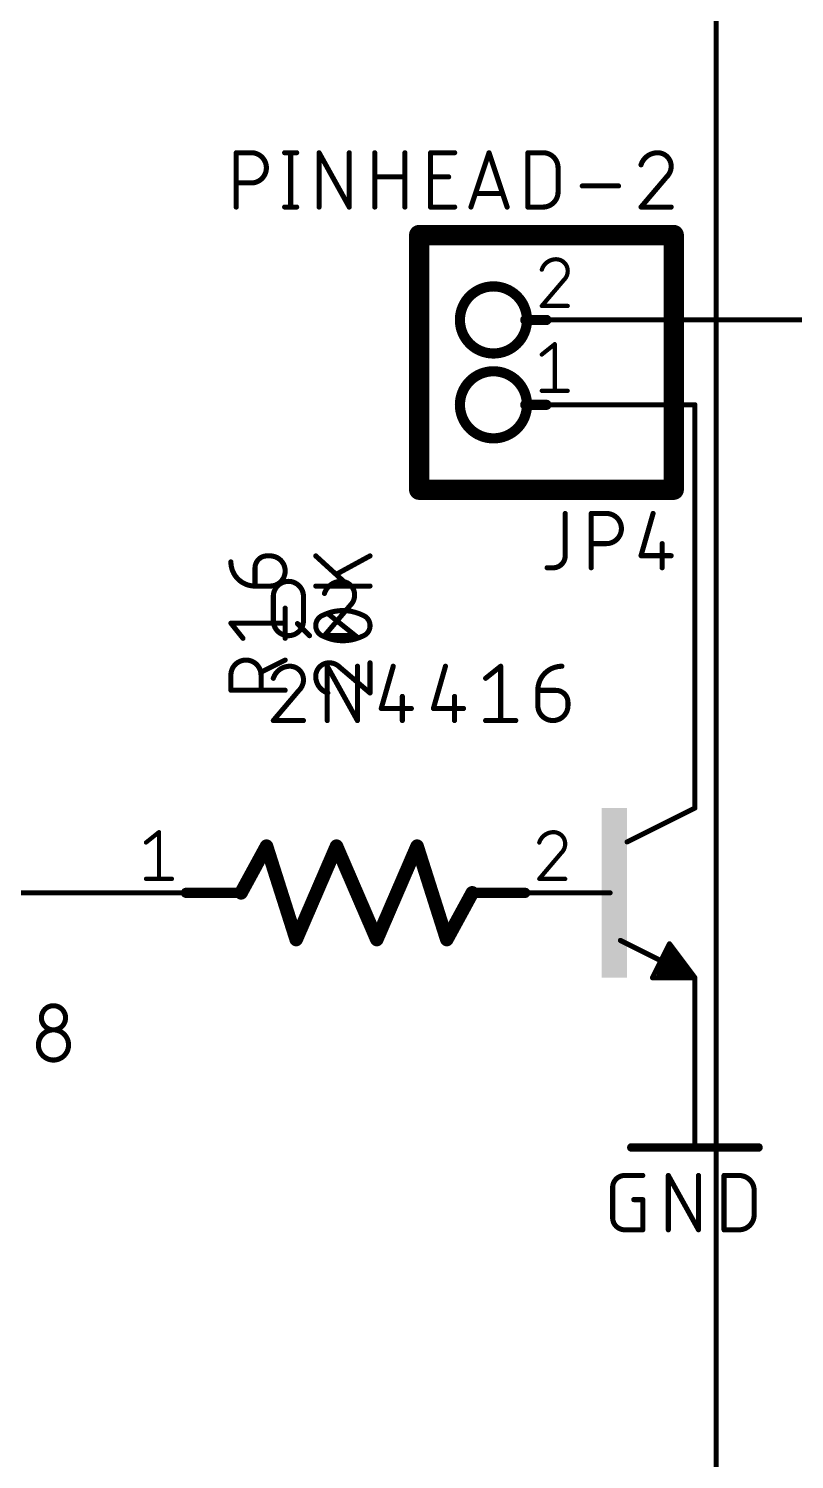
# Model space of a CAD drawing. Extents: x -177 to 163, y -159 to 163.
# Drawn here: x 98.79 to 121.72, y -123 to -80.18 of the extents above; entities that cross this region are included whole.
import ezdxf

# ---------------------------------------------------------------- set-up
doc = ezdxf.new("R2010")
doc.units = 0
for name, color, linetype in [('91', 122, 'CONTINUOUS'), ('94', 12, 'CONTINUOUS'), ('95', 251, 'CONTINUOUS'), ('96', 251, 'CONTINUOUS')]:
    doc.layers.add(name, color=color, linetype=linetype)

# ---------------------------------------------------------------- blocks, each defined once
blk = doc.blocks.new('RECT')
blk.add_solid([(-0.5, -0.5), (0.5, -0.5), (-0.5, 0.5), (0.5, 0.5)])

msp = doc.modelspace()

# ---------------------------------------------------------------- linework, layer by layer
at = {"layer": '91', "const_width": 0.1524}
for points in [[(119.38, -158.75), (119.38, -36.83)], [(114.3, -88.9), (158.75, -88.9)], [(114.3, -91.44), (118.745, -91.44)], [(118.745, -91.44), (118.745, -100.965)], [(98.425, -106.045), (103.505, -106.045)]]:
    msp.add_lwpolyline(points, dxfattribs=at)
at = {"layer": '91', "const_width": 0.0762}
for points in [[(114.3, -88.8619, 1), (114.3, -88.9381)], [(114.3, -91.4019, 1), (114.3, -91.4781)], [(118.7831, -91.44, 1), (118.7069, -91.44)], [(118.745, -91.4781, 1), (118.745, -91.4019)], [(118.7069, -100.965, 1), (118.7831, -100.965)], [(103.505, -106.0831, 1), (103.505, -106.0069)]]:
    msp.add_lwpolyline(points, format="xyb", dxfattribs=at)
at = {"layer": '94'}
for points, const_width in [([(118.11, -86.36), (110.49, -86.36)], 0.6096), ([(110.49, -86.36), (110.49, -93.98)], 0.6096), ([(118.11, -93.98), (118.11, -86.36)], 0.6096), ([(114.3, -88.9), (113.665, -88.9)], 0.3048), ([(114.3, -88.9), (113.7412, -88.9)], 0.1524), ([(114.3, -91.44), (113.665, -91.44)], 0.3048), ([(114.3, -91.44), (113.7412, -91.44)], 0.1524), ([(110.49, -93.98), (118.11, -93.98)], 0.6096), ([(118.745, -100.965), (118.745, -103.505)], 0.1524), ([(118.745, -103.505), (116.713, -104.521)], 0.1524), ([(105.918, -104.648), (105.156, -106.045)], 0.4064), ([(106.807, -107.442), (105.918, -104.648)], 0.4064), ([(108.0135, -104.648), (106.807, -107.442)], 0.4064), ([(109.22, -107.442), (108.0135, -104.648)], 0.4064), ([(110.4265, -104.648), (109.22, -107.442)], 0.4064), ([(111.3155, -107.442), (110.4265, -104.648)], 0.4064), ([(103.505, -106.045), (105.0925, -106.045)], 0.3048), ([(105.156, -106.045), (105.0925, -106.045)], 0.1524), ([(112.0775, -106.045), (111.3155, -107.442)], 0.4064), ([(113.665, -106.045), (112.0775, -106.045)], 0.3048), ([(113.665, -106.045), (116.205, -106.045)], 0.1524), ([(117.745, -108.085), (116.513, -107.469)], 0.1524), ([(117.475, -108.585), (117.983, -107.569)], 0.1524), ([(117.983, -107.823), (117.729, -108.331)], 0.254), ([(118.491, -108.458), (117.983, -107.823)], 0.254), ([(117.983, -107.569), (118.745, -108.585)], 0.1524), ([(117.729, -108.331), (118.11, -108.331)], 0.254), ([(118.11, -108.331), (117.983, -108.077)], 0.254), ([(118.745, -108.585), (117.475, -108.585)], 0.1524), ([(117.729, -108.458), (118.491, -108.458)], 0.254), ([(118.745, -111.125), (118.745, -108.585)], 0.1524), ([(118.745, -111.125), (118.745, -113.665)], 0.1524), ([(116.84, -113.665), (120.65, -113.665)], 0.254)]:
    msp.add_lwpolyline(points, dxfattribs=dict(at, const_width=const_width))
for points, const_width in [([(110.49, -86.2076, 1), (110.49, -86.5124)], 0.3048), ([(110.6424, -86.36, 1), (110.3376, -86.36)], 0.3048), ([(118.2624, -86.36, 1), (117.9576, -86.36)], 0.3048), ([(118.11, -86.5124, 1), (118.11, -86.2076)], 0.3048), ([(112.7125, -89.904, 1), (112.7125, -87.896, 1), (112.7125, -89.904)], 0.3048), ([(112.7506, -89.8906, 1), (112.7506, -87.9094, 1), (112.7506, -89.8906)], 0.1524), ([(113.665, -88.8238, 1), (113.665, -88.9762)], 0.1524), ([(113.7412, -88.8619, 1), (113.7412, -88.9381)], 0.0762), ([(114.3, -88.9762, 1), (114.3, -88.8238)], 0.1524), ([(114.3, -88.9381, 1), (114.3, -88.8619)], 0.0762), ([(112.7125, -92.444, 1), (112.7125, -90.436, 1), (112.7125, -92.444)], 0.3048), ([(112.7506, -92.4306, 1), (112.7506, -90.4494, 1), (112.7506, -92.4306)], 0.1524), ([(113.665, -91.3638, 1), (113.665, -91.5162)], 0.1524), ([(113.7412, -91.4019, 1), (113.7412, -91.4781)], 0.0762), ([(114.3, -91.5162, 1), (114.3, -91.3638)], 0.1524), ([(114.3, -91.4781, 1), (114.3, -91.4019)], 0.0762), ([(110.49, -93.8276, 1), (110.49, -94.1324)], 0.3048), ([(118.11, -94.1324, 1), (118.11, -93.8276)], 0.3048), ([(110.3376, -93.98, 1), (110.6424, -93.98)], 0.3048), ([(117.9576, -93.98, 1), (118.2624, -93.98)], 0.3048), ([(118.7831, -100.965, 1), (118.7069, -100.965)], 0.0762), ([(118.7069, -103.505, 1), (118.7831, -103.505)], 0.0762), ([(118.762, -103.5391, 1), (118.728, -103.4709)], 0.0762), ([(106.0148, -104.6172, 1), (105.8212, -104.6788)], 0.2032), ([(106.0072, -104.6967, 1), (105.8288, -104.5993)], 0.2032), ([(108.1068, -104.6077, 1), (107.9202, -104.6883)], 0.2032), ([(108.1068, -104.6883, 1), (107.9202, -104.6077)], 0.2032), ([(110.5233, -104.6172, 1), (110.3297, -104.6788)], 0.2032), ([(110.5198, -104.6883, 1), (110.3332, -104.6077)], 0.2032), ([(116.696, -104.4869, 1), (116.73, -104.5551)], 0.0762), ([(103.505, -105.9688, 1), (103.505, -106.1212)], 0.1524), ([(105.0668, -105.9963, 1), (105.2452, -106.0937)], 0.2032), ([(105.0925, -106.1212, 1), (105.0925, -105.9688)], 0.1524), ([(105.0925, -106.0069, 1), (105.0925, -106.0831)], 0.0762), ([(105.156, -106.0831, 1), (105.156, -106.0069)], 0.0762), ([(112.1667, -106.0937, 1), (111.9883, -105.9963)], 0.2032), ([(112.0775, -105.9688, 1), (112.0775, -106.1212)], 0.1524), ([(113.665, -106.1212, 1), (113.665, -105.9688)], 0.1524), ([(113.665, -106.0069, 1), (113.665, -106.0831)], 0.0762), ([(116.205, -106.0831, 1), (116.205, -106.0069)], 0.0762), ([(106.7137, -107.4017, 1), (106.9003, -107.4823)], 0.2032), ([(106.7102, -107.4728, 1), (106.9038, -107.4112)], 0.2032), ([(109.1267, -107.4017, 1), (109.3133, -107.4823)], 0.2032), ([(109.1267, -107.4823, 1), (109.3133, -107.4017)], 0.2032), ([(111.2263, -107.3933, 1), (111.4047, -107.4907)], 0.2032), ([(111.2187, -107.4728, 1), (111.4123, -107.4112)], 0.2032), ([(116.53, -107.4349, 1), (116.496, -107.5031)], 0.0762), ([(118.0326, -107.7833, 1), (117.9334, -107.8627)], 0.127), ([(118.0398, -107.8514, 1), (117.9262, -107.7946)], 0.127), ([(118.0135, -107.5461, 1), (117.9525, -107.5919)], 0.0762), ([(118.0171, -107.586, 1), (117.9489, -107.552)], 0.0762), ([(117.729, -108.2675, 1), (117.729, -108.3945)], 0.127), ([(117.6722, -108.3026, 1), (117.7858, -108.3594)], 0.127), ([(117.728, -108.1191, 1), (117.762, -108.0509)], 0.0762), ([(118.0398, -108.0486, 1), (117.9262, -108.1054)], 0.127), ([(118.0532, -108.3594, 1), (118.1668, -108.3026)], 0.127), ([(118.11, -108.3945, 1), (118.11, -108.2675)], 0.127), ([(117.475, -108.5469, 1), (117.475, -108.6231)], 0.0762), ([(117.4409, -108.568, 1), (117.5091, -108.602)], 0.0762), ([(117.729, -108.3945, 1), (117.729, -108.5215)], 0.127), ([(118.4414, -108.4977, 1), (118.5406, -108.4183)], 0.127), ([(118.491, -108.5215, 1), (118.491, -108.3945)], 0.127), ([(118.7831, -108.585, 1), (118.7069, -108.585)], 0.0762), ([(118.7145, -108.6079, 1), (118.7755, -108.5621)], 0.0762), ([(118.745, -108.6231, 1), (118.745, -108.5469)], 0.0762), ([(118.7831, -111.125, 1), (118.7069, -111.125)], 0.0762), ([(118.7069, -111.125, 1), (118.7831, -111.125)], 0.0762), ([(116.84, -113.6015, 1), (116.84, -113.7285)], 0.127), ([(118.7069, -113.665, 1), (118.7831, -113.665)], 0.0762), ([(120.65, -113.7285, 1), (120.65, -113.6015)], 0.127)]:
    msp.add_lwpolyline(points, format="xyb", dxfattribs=dict(at, const_width=const_width))
at = {"layer": '95'}
for points, const_width in [([(114.5872, -87.0839, 0.3252), (114.1603, -87.3943)], 0.127), ([(114.5872, -87.0521, 1), (114.5872, -87.1157)], 0.0635), ([(114.9364, -87.4331, 0.4142), (114.5872, -87.0839)], 0.127), ([(114.5872, -87.1156, 1), (114.5872, -87.0522)], 0.0635), ([(114.1301, -87.3846, 1), (114.1905, -87.4041)], 0.0635), ([(114.82, -87.7048, 0.2053), (114.9364, -87.4331)], 0.127), ([(114.7981, -87.6818, 1), (114.8419, -87.7278)], 0.0635), ([(114.8442, -87.7254, 1), (114.7958, -87.6842)], 0.0635), ([(114.9682, -87.4331, 1), (114.9047, -87.4332)], 0.0635), ([(114.9047, -87.4331, 1), (114.9682, -87.4331)], 0.0635), ([(114.1603, -88.4492, 1), (114.1603, -88.5127)], 0.0635), ([(114.1361, -88.4603, 1), (114.1845, -88.5015)], 0.0635), ([(114.9364, -88.5127, 1), (114.9364, -88.4492)], 0.0635), ([(114.1405, -89.9096, 1), (114.1801, -89.9591)], 0.0635), ([(114.5801, -89.6239, 1), (114.5166, -89.6239)], 0.0635), ([(114.5682, -89.6487, 1), (114.5285, -89.5991)], 0.0635), ([(114.1603, -90.9891, 1), (114.1603, -91.0526)], 0.0635), ([(114.5166, -91.0209, 1), (114.5801, -91.0209)], 0.0635), ([(114.9364, -91.0526, 1), (114.9364, -90.9891)], 0.0635), ([(114.899, -94.6912, 1), (114.8228, -94.6912)], 0.0762), ([(115.6789, -94.6912, 1), (115.6027, -94.6912)], 0.0762), ([(115.6408, -94.6531, 1), (115.6408, -94.7293)], 0.0762), ([(116.0923, -95.5943, 1), (116.0923, -94.6912)], 0.1524), ([(116.0923, -94.6531, 1), (116.0923, -94.7293)], 0.0762), ([(116.0923, -94.7293, 1), (116.0923, -94.6531)], 0.0762), ([(117.5286, -94.7017, 1), (117.4553, -94.6807)], 0.0762), ([(105.9349, -95.9612, 0.4142), (105.5737, -96.3224)], 0.1524), ([(105.9349, -95.9231, 1), (105.9349, -95.9993)], 0.0762), ([(105.9349, -95.9993, 1), (105.9349, -95.9231)], 0.0762), ([(106.0252, -96.8643, 1), (106.0252, -95.9612)], 0.1524), ([(106.0252, -95.9231, 1), (106.0252, -95.9993)], 0.0762), ([(106.0252, -95.9993, 1), (106.0252, -95.9231)], 0.0762), ([(114.4996, -96.3168, 0.4142), (114.8609, -95.9556)], 0.1524), ([(114.899, -95.9556, 1), (114.8228, -95.9556)], 0.0762), ([(115.6408, -95.5562, 1), (115.6408, -95.6324)], 0.0762), ([(116.0923, -95.5562, 1), (116.0923, -95.6324)], 0.0762), ([(116.0923, -95.6324, 1), (116.0923, -95.5562)], 0.0762), ([(117.1307, -95.9175, 1), (117.1307, -95.9937)], 0.0762), ([(117.0941, -95.9451, 1), (117.1673, -95.966)], 0.0762), ([(117.801, -95.5943, 1), (117.7248, -95.5943)], 0.0762), ([(118.0338, -95.9937, 1), (118.0338, -95.9175)], 0.0762), ([(104.8512, -96.1418, 0.4142), (105.5737, -96.8643)], 0.1524), ([(104.8893, -96.1418, 1), (104.8131, -96.1418)], 0.0762), ([(105.6118, -96.3224, 1), (105.5356, -96.3224)], 0.0762), ([(105.5356, -96.3224, 1), (105.6118, -96.3224)], 0.0762), ([(114.319, -96.2787, 1), (114.319, -96.3549)], 0.0762), ([(114.4996, -96.2787, 1), (114.4996, -96.3549)], 0.0762), ([(114.4996, -96.3549, 1), (114.4996, -96.2787)], 0.0762), ([(114.8228, -95.9556, 1), (114.899, -95.9556)], 0.0762), ([(115.6027, -96.3168, 1), (115.6789, -96.3168)], 0.0762), ([(117.7248, -96.3168, 1), (117.801, -96.3168)], 0.0762), ([(107.0243, -97.1748, 1), (106.1212, -97.1748)], 0.1524), ([(108.1495, -96.7232, 0.3252), (107.6528, -97.0844)], 0.1524), ([(108.5559, -97.1296, 0.4142), (108.1495, -96.7232)], 0.1524), ([(108.1495, -96.6851, 1), (108.1495, -96.7613)], 0.0762), ([(108.1495, -96.7613, 1), (108.1495, -96.6851)], 0.0762), ([(105.5737, -96.8262, 1), (105.5737, -96.9024)], 0.0762), ([(105.5356, -96.8643, 1), (105.6118, -96.8643)], 0.0762), ([(105.5737, -96.9024, 1), (105.5737, -96.8262)], 0.0762), ([(106.0252, -96.8262, 1), (106.0252, -96.9024)], 0.0762), ([(106.0252, -96.9024, 1), (106.0252, -96.8262)], 0.0762), ([(106.1593, -97.1748, 1), (106.0831, -97.1748)], 0.0762), ([(106.0831, -97.1748, 1), (106.1593, -97.1748)], 0.0762), ([(107.0624, -97.1748, 1), (106.9862, -97.1748)], 0.0762), ([(106.9862, -97.1748, 1), (107.0624, -97.1748)], 0.0762), ([(107.6166, -97.0727, 1), (107.689, -97.0962)], 0.0762), ([(108.4204, -97.4457, 0.2053), (108.5559, -97.1296)], 0.1524), ([(108.594, -97.1296, 1), (108.5178, -97.1296)], 0.0762), ([(108.5178, -97.1296, 1), (108.594, -97.1296)], 0.0762), ([(106.5149, -97.5243, 1), (106.4387, -97.5243)], 0.0762), ([(108.3942, -97.4181, 1), (108.4467, -97.4733)], 0.0762), ([(108.4495, -97.4704, 1), (108.3914, -97.421)], 0.0762), ([(104.881, -97.9521, 1), (104.8214, -97.9997)], 0.0762), ([(104.8512, -97.9378, 1), (104.8512, -98.014)], 0.0762), ([(106.1212, -97.8972, 1), (107.0243, -97.8972)], 0.1524), ([(106.1593, -97.8972, 1), (106.0831, -97.8972)], 0.0762), ([(106.0831, -97.8972, 1), (106.1593, -97.8972)], 0.0762), ([(106.4768, -98.014, 1), (106.4768, -97.9378)], 0.0762), ([(106.8706, -97.9606, 1), (106.8167, -98.0145)], 0.0762), ([(107.0624, -97.8972, 1), (106.9862, -97.8972)], 0.0762), ([(106.9862, -97.8972, 1), (107.0624, -97.8972)], 0.0762), ([(105.1827, -98.4512, 1), (105.2422, -98.4036)], 0.0762), ([(106.4387, -98.4274, 1), (106.5149, -98.4274)], 0.0762), ([(107.178, -98.3757, 1), (107.2319, -98.3219)], 0.0762), ([(107.6528, -98.3107, 1), (107.6528, -98.3869)], 0.0762), ([(107.6238, -98.3241, 1), (107.6818, -98.3735)], 0.0762), ([(108.5559, -98.3869, 1), (108.5559, -98.3107)], 0.0762), ([(105.7543, -99.5298, 1), (104.8512, -99.5298)], 0.1524), ([(106.4938, -99.1124, 1), (106.4598, -99.0442)], 0.0762), ([(104.8893, -99.5298, 1), (104.8131, -99.5298)], 0.0762), ([(104.8131, -99.5298, 1), (104.8893, -99.5298)], 0.0762), ([(105.7924, -99.5298, 1), (105.7162, -99.5298)], 0.0762), ([(105.7162, -99.5298, 1), (105.7924, -99.5298)], 0.0762), ([(105.7373, -99.4055, 1), (105.7714, -99.4736)], 0.0762), ([(104.8512, -99.9433, 1), (104.8512, -100.0195)], 0.0762), ([(104.8131, -99.9814, 1), (104.8893, -99.9814)], 0.0762), ([(105.7162, -99.9814, 1), (105.7924, -99.9814)], 0.0762), ([(106.4768, -100.0195, 1), (106.4768, -99.9433)], 0.0762), ([(102.7296, -104.2289, 1), (102.6661, -104.2289)], 0.0635), ([(102.7177, -104.2537, 1), (102.678, -104.2041)], 0.0635), ([(114.511, -104.2289, 0.3252), (114.0841, -104.5393)], 0.127), ([(114.8602, -104.5782, 0.4142), (114.511, -104.2289)], 0.127), ([(114.511, -104.1972, 1), (114.511, -104.2607)], 0.0635), ([(114.511, -104.2606, 1), (114.511, -104.1972)], 0.0635), ([(102.29, -104.5146, 1), (102.3296, -104.5641)], 0.0635), ([(114.0539, -104.5296, 1), (114.1143, -104.5491)], 0.0635), ([(114.7438, -104.8498, 0.2053), (114.8602, -104.5782)], 0.127), ([(114.7219, -104.8268, 1), (114.7657, -104.8728)], 0.0635), ([(114.768, -104.8704, 1), (114.7196, -104.8292)], 0.0635), ([(114.892, -104.5781, 1), (114.8285, -104.5782)], 0.0635), ([(114.8285, -104.5782, 1), (114.892, -104.5782)], 0.0635), ([(102.3098, -105.5941, 1), (102.3098, -105.6577)], 0.0635), ([(102.6661, -105.6259, 1), (102.7296, -105.6259)], 0.0635), ([(103.0859, -105.6577, 1), (103.0859, -105.5941)], 0.0635), ([(114.0841, -105.5941, 1), (114.0841, -105.6577)], 0.0635), ([(114.0599, -105.6053, 1), (114.1083, -105.6465)], 0.0635), ([(114.8602, -105.6577, 1), (114.8602, -105.5941)], 0.0635)]:
    msp.add_lwpolyline(points, format="xyb", dxfattribs=dict(at, const_width=const_width))
for points, const_width in [([(114.82, -87.7048), (114.1603, -88.4809)], 0.127), ([(114.1603, -88.4809), (114.9364, -88.4809)], 0.127), ([(114.1603, -89.9343), (114.5484, -89.6239)], 0.127), ([(114.5484, -89.6239), (114.5484, -91.0209)], 0.127), ([(114.1603, -91.0209), (114.9364, -91.0209)], 0.127), ([(114.8609, -94.6912), (114.8609, -95.9556)], 0.1524), ([(115.6408, -96.3168), (115.6408, -94.6912)], 0.1524), ([(115.6408, -94.6912), (116.0923, -94.6912)], 0.1524), ([(117.4919, -94.6912), (117.1307, -95.9556)], 0.1524), ([(105.9349, -95.9612), (106.0252, -95.9612)], 0.1524), ([(116.0923, -95.5943), (115.6408, -95.5943)], 0.1524), ([(117.1307, -95.9556), (118.0338, -95.9556)], 0.1524), ([(117.7629, -95.5943), (117.7629, -96.3168)], 0.1524), ([(105.5737, -96.8643), (105.5737, -96.3224)], 0.1524), ([(114.4996, -96.3168), (114.319, -96.3168)], 0.1524), ([(106.0252, -96.8643), (105.5737, -96.8643)], 0.1524), ([(106.1212, -97.8972), (106.1212, -97.1748)], 0.1524), ([(107.0243, -97.1748), (107.0243, -97.8972)], 0.1524), ([(106.4768, -98.4274), (106.4768, -97.5243)], 0.1524), ([(108.4204, -97.4457), (107.6528, -98.3488)], 0.1524), ([(105.2124, -98.4274), (104.8512, -97.9759)], 0.1524), ([(104.8512, -97.9759), (106.4768, -97.9759)], 0.1524), ([(106.8437, -97.9876), (107.2049, -98.3488)], 0.1524), ([(107.6528, -98.3488), (108.5559, -98.3488)], 0.1524), ([(106.4768, -99.0783), (105.7543, -99.4395)], 0.1524), ([(104.8512, -99.9814), (104.8512, -99.5298)], 0.1524), ([(105.7543, -99.5298), (105.7543, -99.9814)], 0.1524), ([(106.4768, -99.9814), (104.8512, -99.9814)], 0.1524), ([(102.3098, -104.5393), (102.6978, -104.2289)], 0.127), ([(102.6978, -104.2289), (102.6978, -105.6259)], 0.127), ([(114.7438, -104.8498), (114.0841, -105.6259)], 0.127), ([(102.3098, -105.6259), (103.0859, -105.6259)], 0.127), ([(114.0841, -105.6259), (114.8602, -105.6259)], 0.127)]:
    msp.add_lwpolyline(points, dxfattribs=dict(at, const_width=const_width))
at = {"layer": '96', "const_width": 0.1524}
for points in [[(105.0115, -85.5218), (105.0115, -83.8962)], [(105.0115, -83.8962), (105.4631, -83.8962)], [(106.4598, -83.8962), (106.821, -83.8962)], [(106.6404, -83.8962), (106.6404, -85.5218)], [(107.4914, -85.5218), (107.4914, -83.8962)], [(107.4914, -83.8962), (108.3945, -85.5218)], [(108.3945, -85.5218), (108.3945, -83.8962)], [(109.1588, -85.5218), (109.1588, -83.8962)], [(110.0619, -83.8962), (110.0619, -85.5218)], [(110.8291, -85.5218), (110.8291, -83.8962)], [(110.8291, -83.8962), (111.5516, -83.8962)], [(112.0384, -85.5218), (112.5803, -83.8962)], [(112.5803, -83.8962), (113.1221, -85.5218)], [(113.7439, -85.5218), (113.7439, -83.8962)], [(113.7439, -83.8962), (114.1955, -83.8962)], [(114.647, -84.3478), (114.647, -85.0702)], [(105.4631, -84.7993), (105.0115, -84.7993)], [(109.1588, -84.6187), (110.0619, -84.6187)], [(110.8291, -84.6187), (111.3709, -84.6187)], [(117.8983, -84.6187), (117.1307, -85.5218)], [(112.9867, -85.1154), (112.1739, -85.1154)], [(115.3731, -84.8896), (116.4568, -84.8896)], [(106.4598, -85.5218), (106.821, -85.5218)], [(111.5516, -85.5218), (110.8291, -85.5218)], [(114.1955, -85.5218), (113.7439, -85.5218)], [(117.1307, -85.5218), (118.0338, -85.5218)], [(107.3912, -95.9612), (108.3846, -96.8643)], [(109.0168, -95.9612), (108.0234, -96.5031)], [(109.0168, -96.8643), (107.3912, -96.8643)], [(108.6556, -98.4103), (107.7524, -97.6878)], [(107.7364, -100.8888), (107.7364, -99.2632)], [(107.7364, -99.2632), (108.6395, -100.8888)], [(108.1137, -99.2961), (109.0168, -100.0638)], [(108.6395, -100.8888), (108.6395, -99.2632)], [(109.0168, -100.0638), (109.0168, -99.1606)], [(109.7129, -99.2632), (109.3517, -100.5276)], [(111.276, -99.2632), (110.9148, -100.5276)], [(112.4779, -99.6244), (112.9295, -99.2632)], [(112.9295, -99.2632), (112.9295, -100.8888)], [(106.8888, -99.9857), (106.1212, -100.8888)], [(109.9838, -100.1663), (109.9838, -100.8888)], [(111.547, -100.1663), (111.547, -100.8888)], [(114.041, -99.9857), (114.5829, -99.9857)], [(114.041, -100.4372), (114.041, -99.9857)], [(109.3517, -100.5276), (110.2548, -100.5276)], [(110.9148, -100.5276), (111.8179, -100.5276)], [(114.9441, -100.3469), (114.9441, -100.4372)], [(106.1212, -100.8888), (107.0243, -100.8888)], [(112.4779, -100.8888), (113.381, -100.8888)], [(116.6424, -114.5032), (117.1843, -114.5032)], [(117.9485, -116.1288), (117.9485, -114.5032)], [(117.9485, -114.5032), (118.8516, -116.1288)], [(118.8516, -116.1288), (118.8516, -114.5032)], [(119.6159, -116.1288), (119.6159, -114.5032)], [(119.6159, -114.5032), (120.0674, -114.5032)], [(116.2812, -115.7676), (116.2812, -114.8644)], [(116.9134, -115.2257), (117.1843, -115.2257)], [(117.1843, -115.2257), (117.1843, -116.1288)], [(120.519, -114.9548), (120.519, -115.6772)], [(117.1843, -116.1288), (116.6424, -116.1288)], [(120.0674, -116.1288), (119.6159, -116.1288)]]:
    msp.add_lwpolyline(points, dxfattribs=at)
at = {"layer": '96'}
for points, const_width in [([(105.0496, -83.8962, 1), (104.9734, -83.8962)], 0.0762), ([(105.0115, -83.8581, 1), (105.0115, -83.9343)], 0.0762), ([(105.4631, -84.7993, 1), (105.4631, -83.8962)], 0.1524), ([(105.4631, -83.8581, 1), (105.4631, -83.9343)], 0.0762), ([(105.4631, -83.9343, 1), (105.4631, -83.8581)], 0.0762), ([(106.4598, -83.8581, 1), (106.4598, -83.9343)], 0.0762), ([(106.6785, -83.8962, 1), (106.6023, -83.8962)], 0.0762), ([(106.821, -83.9343, 1), (106.821, -83.8581)], 0.0762), ([(107.5295, -83.8962, 1), (107.4533, -83.8962)], 0.0762), ([(107.5247, -83.8777, 1), (107.4581, -83.9147)], 0.0762), ([(108.4326, -83.8962, 1), (108.3564, -83.8962)], 0.0762), ([(109.1969, -83.8962, 1), (109.1207, -83.8962)], 0.0762), ([(110.1, -83.8962, 1), (110.0238, -83.8962)], 0.0762), ([(110.8672, -83.8962, 1), (110.791, -83.8962)], 0.0762), ([(110.8291, -83.8581, 1), (110.8291, -83.9343)], 0.0762), ([(111.5516, -83.9343, 1), (111.5516, -83.8581)], 0.0762), ([(112.6164, -83.8842, 1), (112.5441, -83.9082)], 0.0762), ([(112.6164, -83.9082, 1), (112.5441, -83.8842)], 0.0762), ([(113.782, -83.8962, 1), (113.7058, -83.8962)], 0.0762), ([(113.7439, -83.8581, 1), (113.7439, -83.9343)], 0.0762), ([(114.647, -84.3478, 0.4142), (114.1955, -83.8962)], 0.1524), ([(114.1955, -83.8581, 1), (114.1955, -83.9343)], 0.0762), ([(114.1955, -83.9343, 1), (114.1955, -83.8581)], 0.0762), ([(117.6274, -83.8962, 0.3252), (117.1307, -84.2574)], 0.1524), ([(118.0338, -84.3026, 0.4142), (117.6274, -83.8962)], 0.1524), ([(117.6274, -83.8581, 1), (117.6274, -83.9343)], 0.0762), ([(117.6274, -83.9343, 1), (117.6274, -83.8581)], 0.0762), ([(114.6851, -84.3478, 1), (114.6089, -84.3478)], 0.0762), ([(114.6089, -84.3478, 1), (114.6851, -84.3478)], 0.0762), ([(117.0944, -84.2457, 1), (117.1669, -84.2692)], 0.0762), ([(117.8983, -84.6187, 0.2053), (118.0338, -84.3026)], 0.1524), ([(118.0719, -84.3026, 1), (117.9957, -84.3026)], 0.0762), ([(117.9957, -84.3026, 1), (118.0719, -84.3026)], 0.0762), ([(105.0115, -84.7612, 1), (105.0115, -84.8374)], 0.0762), ([(105.4631, -84.7612, 1), (105.4631, -84.8374)], 0.0762), ([(105.4631, -84.8374, 1), (105.4631, -84.7612)], 0.0762), ([(109.1588, -84.5806, 1), (109.1588, -84.6568)], 0.0762), ([(110.0619, -84.6568, 1), (110.0619, -84.5806)], 0.0762), ([(110.8291, -84.5806, 1), (110.8291, -84.6568)], 0.0762), ([(111.3709, -84.6568, 1), (111.3709, -84.5806)], 0.0762), ([(117.8721, -84.5911, 1), (117.9246, -84.6463)], 0.0762), ([(117.9274, -84.6434, 1), (117.8693, -84.594)], 0.0762), ([(112.1739, -85.0773, 1), (112.1739, -85.1535)], 0.0762), ([(112.9867, -85.1535, 1), (112.9867, -85.0773)], 0.0762), ([(114.1955, -85.5218, 0.4142), (114.647, -85.0702)], 0.1524), ([(114.6851, -85.0702, 1), (114.6089, -85.0702)], 0.0762), ([(114.6089, -85.0702, 1), (114.6851, -85.0702)], 0.0762), ([(115.3731, -84.8515, 1), (115.3731, -84.9277)], 0.0762), ([(116.4568, -84.9277, 1), (116.4568, -84.8515)], 0.0762), ([(104.9734, -85.5218, 1), (105.0496, -85.5218)], 0.0762), ([(106.4598, -85.4837, 1), (106.4598, -85.5599)], 0.0762), ([(106.6023, -85.5218, 1), (106.6785, -85.5218)], 0.0762), ([(106.821, -85.5599, 1), (106.821, -85.4837)], 0.0762), ([(107.4533, -85.5218, 1), (107.5295, -85.5218)], 0.0762), ([(108.3564, -85.5218, 1), (108.4326, -85.5218)], 0.0762), ([(108.3612, -85.5403, 1), (108.4278, -85.5033)], 0.0762), ([(109.1207, -85.5218, 1), (109.1969, -85.5218)], 0.0762), ([(110.0238, -85.5218, 1), (110.1, -85.5218)], 0.0762), ([(110.8291, -85.4837, 1), (110.8291, -85.5599)], 0.0762), ([(110.791, -85.5218, 1), (110.8672, -85.5218)], 0.0762), ([(111.5516, -85.5599, 1), (111.5516, -85.4837)], 0.0762), ([(112.0022, -85.5098, 1), (112.0745, -85.5338)], 0.0762), ([(113.086, -85.5338, 1), (113.1583, -85.5098)], 0.0762), ([(113.7439, -85.4837, 1), (113.7439, -85.5599)], 0.0762), ([(113.7058, -85.5218, 1), (113.782, -85.5218)], 0.0762), ([(114.1955, -85.4837, 1), (114.1955, -85.5599)], 0.0762), ([(114.1955, -85.5599, 1), (114.1955, -85.4837)], 0.0762), ([(117.1307, -85.4837, 1), (117.1307, -85.5599)], 0.0762), ([(117.1017, -85.4971, 1), (117.1597, -85.5465)], 0.0762), ([(118.0338, -85.5599, 1), (118.0338, -85.4837)], 0.0762), ([(107.4168, -95.933, 1), (107.3656, -95.9894)], 0.0762), ([(109.035, -95.9946, 1), (108.9986, -95.9278)], 0.0762), ([(108.0051, -96.4696, 1), (108.0416, -96.5365)], 0.0762), ([(107.3912, -96.8262, 1), (107.3912, -96.9024)], 0.0762), ([(108.359, -96.8925, 1), (108.4103, -96.8361)], 0.0762), ([(109.0168, -96.9024, 1), (109.0168, -96.8262)], 0.0762), ([(108.204, -97.5975, 0.1139), (107.617, -97.733)], 0.1524), ([(107.7762, -97.6581, 1), (107.7286, -97.7176)], 0.0762), ([(108.791, -97.733, 0.1139), (108.204, -97.5975)], 0.1524), ([(108.204, -97.5594, 1), (108.204, -97.6356)], 0.0762), ([(108.204, -97.6356, 1), (108.204, -97.5594)], 0.0762), ([(107.617, -97.733, 0.3205), (107.3912, -98.0491)], 0.1524), ([(107.3912, -98.0491, 0.3205), (107.617, -98.3652)], 0.1524), ([(107.4293, -98.0491, 1), (107.3531, -98.0491)], 0.0762), ([(107.3531, -98.0491, 1), (107.4293, -98.0491)], 0.0762), ([(107.6003, -97.6987, 1), (107.6337, -97.7672)], 0.0762), ([(107.6293, -97.769, 1), (107.6046, -97.697)], 0.0762), ([(109.0168, -98.0491, 0.3205), (108.791, -97.733)], 0.1524), ([(108.791, -98.3652, 0.3205), (109.0168, -98.0491)], 0.1524), ([(108.8034, -97.697, 1), (108.7787, -97.769)], 0.0762), ([(108.7743, -97.7672, 1), (108.8077, -97.6987)], 0.0762), ([(109.0549, -98.0491, 1), (108.9787, -98.0491)], 0.0762), ([(108.9787, -98.0491, 1), (109.0549, -98.0491)], 0.0762), ([(107.6337, -98.3309, 1), (107.6003, -98.3994)], 0.0762), ([(107.617, -98.3652, 0.1139), (108.204, -98.5006)], 0.1524), ([(107.6046, -98.4012, 1), (107.6293, -98.3291)], 0.0762), ([(108.204, -98.5006, 0.1139), (108.791, -98.3652)], 0.1524), ([(108.204, -98.4625, 1), (108.204, -98.5387)], 0.0762), ([(108.204, -98.5387, 1), (108.204, -98.4625)], 0.0762), ([(108.6318, -98.4401, 1), (108.6794, -98.3806)], 0.0762), ([(108.7787, -98.3291, 1), (108.8034, -98.4012)], 0.0762), ([(108.8077, -98.3994, 1), (108.7743, -98.3309)], 0.0762), ([(106.6179, -99.2632, 0.3252), (106.1212, -99.6244)], 0.1524), ([(107.0243, -99.6696, 0.4142), (106.6179, -99.2632)], 0.1524), ([(106.6179, -99.2251, 1), (106.6179, -99.3013)], 0.0762), ([(106.6179, -99.3013, 1), (106.6179, -99.2251)], 0.0762), ([(107.7976, -99.1606, 0.4142), (107.3912, -99.567)], 0.1524), ([(107.7745, -99.2632, 1), (107.6983, -99.2632)], 0.0762), ([(107.7697, -99.2447, 1), (107.7031, -99.2817)], 0.0762), ([(108.1137, -99.2961, 0.2053), (107.7976, -99.1606)], 0.1524), ([(107.7976, -99.1225, 1), (107.7976, -99.1987)], 0.0762), ([(107.7976, -99.1987, 1), (107.7976, -99.1225)], 0.0762), ([(108.1384, -99.2671, 1), (108.089, -99.3251)], 0.0762), ([(108.0861, -99.3224, 1), (108.1413, -99.2698)], 0.0762), ([(108.6776, -99.2632, 1), (108.6014, -99.2632)], 0.0762), ([(109.0549, -99.1606, 1), (108.9787, -99.1606)], 0.0762), ([(109.7495, -99.2737, 1), (109.6763, -99.2527)], 0.0762), ([(111.3127, -99.2737, 1), (111.2394, -99.2527)], 0.0762), ([(112.9676, -99.2632, 1), (112.8914, -99.2632)], 0.0762), ([(112.9533, -99.293, 1), (112.9057, -99.2334)], 0.0762), ([(114.7635, -99.2632, 0.4142), (114.041, -99.9857)], 0.1524), ([(114.7635, -99.3013, 1), (114.7635, -99.2251)], 0.0762), ([(106.085, -99.6127, 1), (106.1574, -99.6362)], 0.0762), ([(106.8888, -99.9857, 0.2053), (107.0243, -99.6696)], 0.1524), ([(107.0624, -99.6696, 1), (106.9862, -99.6696)], 0.0762), ([(106.9862, -99.6696, 1), (107.0624, -99.6696)], 0.0762), ([(107.3912, -99.567, 0.3252), (107.7524, -100.0638)], 0.1524), ([(107.4293, -99.567, 1), (107.3531, -99.567)], 0.0762), ([(107.3531, -99.567, 1), (107.4293, -99.567)], 0.0762), ([(112.4541, -99.5947, 1), (112.5017, -99.6542)], 0.0762), ([(106.8626, -99.9581, 1), (106.9151, -100.0133)], 0.0762), ([(106.9179, -100.0104, 1), (106.8598, -99.961)], 0.0762), ([(107.7407, -100.1, 1), (107.7642, -100.0275)], 0.0762), ([(108.9787, -100.0638, 1), (109.0549, -100.0638)], 0.0762), ([(108.9921, -100.0928, 1), (109.0415, -100.0347)], 0.0762), ([(110.0219, -100.1663, 1), (109.9457, -100.1663)], 0.0762), ([(111.5851, -100.1663, 1), (111.5089, -100.1663)], 0.0762), ([(114.041, -99.9476, 1), (114.041, -100.0238)], 0.0762), ([(114.0791, -99.9857, 1), (114.0029, -99.9857)], 0.0762), ([(114.0029, -99.9857, 1), (114.0791, -99.9857)], 0.0762), ([(114.9441, -100.3469, 0.4142), (114.5829, -99.9857)], 0.1524), ([(114.5829, -99.9476, 1), (114.5829, -100.0238)], 0.0762), ([(114.5829, -100.0238, 1), (114.5829, -99.9476)], 0.0762), ([(109.315, -100.5171, 1), (109.3883, -100.538)], 0.0762), ([(109.3517, -100.4895, 1), (109.3517, -100.5657)], 0.0762), ([(110.2548, -100.5657, 1), (110.2548, -100.4895)], 0.0762), ([(110.8781, -100.5171, 1), (110.9514, -100.538)], 0.0762), ([(110.9148, -100.4895, 1), (110.9148, -100.5657)], 0.0762), ([(111.8179, -100.5657, 1), (111.8179, -100.4895)], 0.0762), ([(114.041, -100.4372, 1), (114.9441, -100.4372)], 0.1524), ([(114.0791, -100.4372, 1), (114.0029, -100.4372)], 0.0762), ([(114.0029, -100.4372, 1), (114.0791, -100.4372)], 0.0762), ([(114.9822, -100.3469, 1), (114.906, -100.3469)], 0.0762), ([(114.906, -100.3469, 1), (114.9822, -100.3469)], 0.0762), ([(114.9822, -100.4372, 1), (114.906, -100.4372)], 0.0762), ([(114.906, -100.4372, 1), (114.9822, -100.4372)], 0.0762), ([(106.1212, -100.8507, 1), (106.1212, -100.9269)], 0.0762), ([(106.0922, -100.8641, 1), (106.1502, -100.9135)], 0.0762), ([(107.0243, -100.9269, 1), (107.0243, -100.8507)], 0.0762), ([(107.6983, -100.8888, 1), (107.7745, -100.8888)], 0.0762), ([(108.6014, -100.8888, 1), (108.6776, -100.8888)], 0.0762), ([(108.6062, -100.9073, 1), (108.6728, -100.8703)], 0.0762), ([(109.9457, -100.8888, 1), (110.0219, -100.8888)], 0.0762), ([(111.5089, -100.8888, 1), (111.5851, -100.8888)], 0.0762), ([(112.4779, -100.8507, 1), (112.4779, -100.9269)], 0.0762), ([(112.8914, -100.8888, 1), (112.9676, -100.8888)], 0.0762), ([(113.381, -100.9269, 1), (113.381, -100.8507)], 0.0762), ([(99.9006, -109.7844, 1), (99.1781, -109.7844)], 0.1524), ([(99.1781, -109.7844, 1), (99.9006, -109.7844)], 0.1524), ([(99.2162, -109.7844, 1), (99.14, -109.7844)], 0.0762), ([(99.14, -109.7844, 1), (99.2162, -109.7844)], 0.0762), ([(99.9387, -109.7844, 1), (99.8625, -109.7844)], 0.0762), ([(99.8625, -109.7844, 1), (99.9387, -109.7844)], 0.0762), ([(99.9909, -110.5972, 1), (99.0878, -110.5972)], 0.1524), ([(99.0878, -110.5972, 1), (99.9909, -110.5972)], 0.1524), ([(99.1259, -110.5972, 1), (99.0497, -110.5972)], 0.0762), ([(99.0497, -110.5972, 1), (99.1259, -110.5972)], 0.0762), ([(100.029, -110.5972, 1), (99.9528, -110.5972)], 0.0762), ([(99.9528, -110.5972, 1), (100.029, -110.5972)], 0.0762), ([(116.6424, -114.5032, 0.4142), (116.2812, -114.8644)], 0.1524), ([(116.6424, -114.4651, 1), (116.6424, -114.5413)], 0.0762), ([(116.6424, -114.5413, 1), (116.6424, -114.4651)], 0.0762), ([(117.1843, -114.5413, 1), (117.1843, -114.4651)], 0.0762), ([(117.9866, -114.5032, 1), (117.9104, -114.5032)], 0.0762), ([(117.9818, -114.4847, 1), (117.9152, -114.5217)], 0.0762), ([(118.8897, -114.5032, 1), (118.8135, -114.5032)], 0.0762), ([(119.654, -114.5032, 1), (119.5778, -114.5032)], 0.0762), ([(119.6159, -114.4651, 1), (119.6159, -114.5413)], 0.0762), ([(120.519, -114.9548, 0.4142), (120.0674, -114.5032)], 0.1524), ([(120.0674, -114.4651, 1), (120.0674, -114.5413)], 0.0762), ([(120.0674, -114.5413, 1), (120.0674, -114.4651)], 0.0762), ([(116.3193, -114.8644, 1), (116.2431, -114.8644)], 0.0762), ([(116.2431, -114.8644, 1), (116.3193, -114.8644)], 0.0762), ([(116.9134, -115.1876, 1), (116.9134, -115.2638)], 0.0762), ([(117.2224, -115.2257, 1), (117.1462, -115.2257)], 0.0762), ([(117.1843, -115.2638, 1), (117.1843, -115.1876)], 0.0762), ([(120.5571, -114.9548, 1), (120.4809, -114.9548)], 0.0762), ([(120.4809, -114.9548, 1), (120.5571, -114.9548)], 0.0762), ([(120.0674, -116.1288, 0.4142), (120.519, -115.6772)], 0.1524), ([(120.5571, -115.6772, 1), (120.4809, -115.6772)], 0.0762), ([(116.2812, -115.7676, 0.4142), (116.6424, -116.1288)], 0.1524), ([(116.3193, -115.7676, 1), (116.2431, -115.7676)], 0.0762), ([(116.2431, -115.7676, 1), (116.3193, -115.7676)], 0.0762), ([(120.4809, -115.6772, 1), (120.5571, -115.6772)], 0.0762), ([(116.6424, -116.0907, 1), (116.6424, -116.1669)], 0.0762), ([(116.6424, -116.1669, 1), (116.6424, -116.0907)], 0.0762), ([(117.1462, -116.1288, 1), (117.2224, -116.1288)], 0.0762), ([(117.1843, -116.1669, 1), (117.1843, -116.0907)], 0.0762), ([(117.9104, -116.1288, 1), (117.9866, -116.1288)], 0.0762), ([(118.8135, -116.1288, 1), (118.8897, -116.1288)], 0.0762), ([(118.8183, -116.1473, 1), (118.8849, -116.1103)], 0.0762), ([(119.6159, -116.0907, 1), (119.6159, -116.1669)], 0.0762), ([(119.5778, -116.1288, 1), (119.654, -116.1288)], 0.0762), ([(120.0674, -116.0907, 1), (120.0674, -116.1669)], 0.0762), ([(120.0674, -116.1669, 1), (120.0674, -116.0907)], 0.0762)]:
    msp.add_lwpolyline(points, format="xyb", dxfattribs=dict(at, const_width=const_width))

# ---------------------------------------------------------------- block references
at = {"layer": '94', "xscale": 0.762, "yscale": 5.08}
msp.add_blockref('RECT', (116.332, -106.045), dxfattribs=at)

doc.saveas('drawing.dxf')
